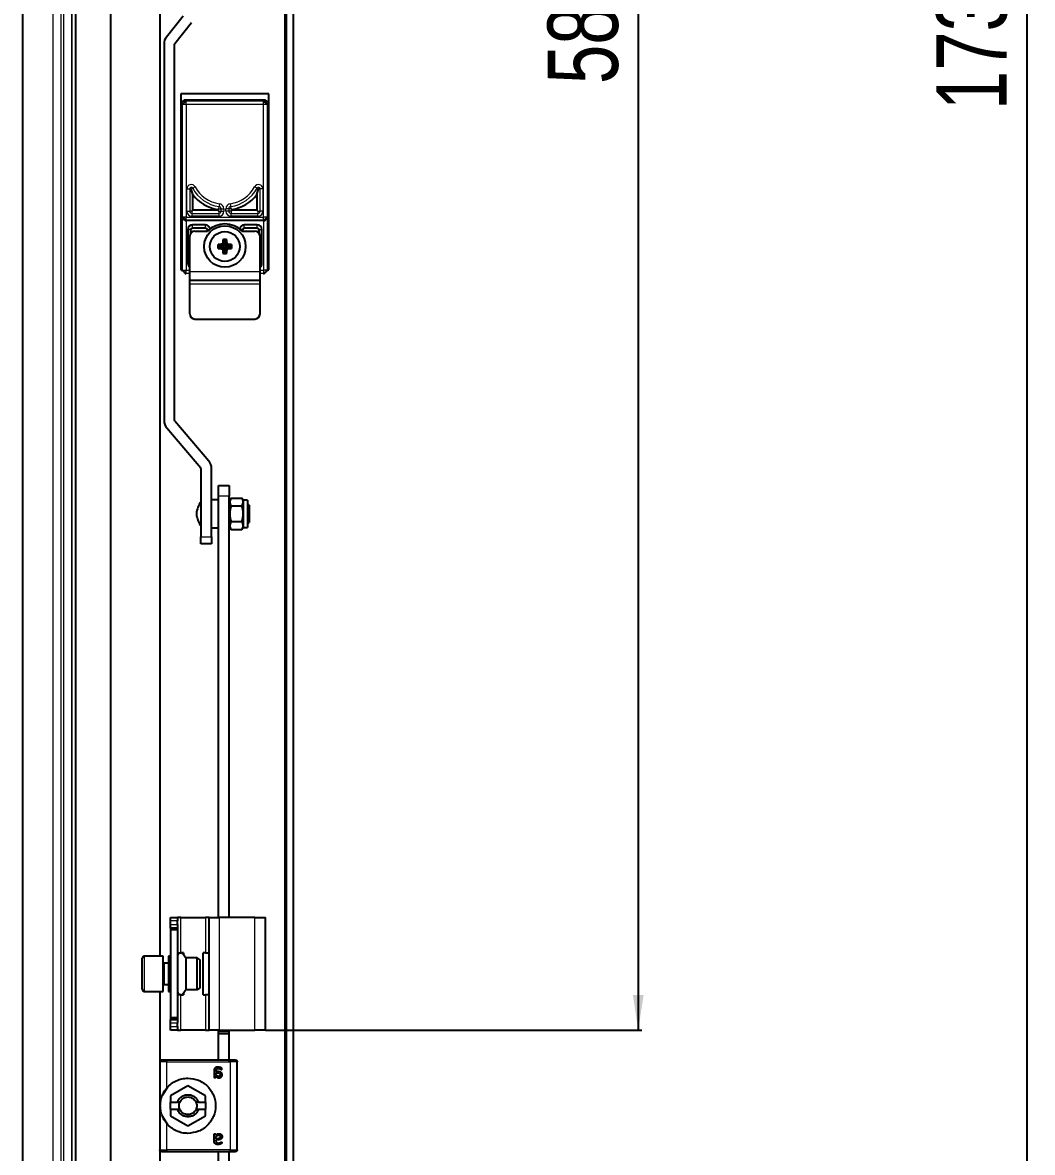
# Model space of a CAD drawing. Header units: millimetres. Extents: x -683 to 1834, y -1447 to 974.
# Drawn here: x 1546.8 to 1833.8, y -528.8 to -207.8 of the extents above; entities that cross this region are included whole.
import ezdxf

# ---------------------------------------------------------------- set-up
doc = ezdxf.new("R2010")
doc.units = ezdxf.units.MM
doc.layers.add('FORMAT', color=7, linetype='Continuous')
doc.styles.add('SLDTEXTSTYLE0', font='TXT', dxfattribs={"width": 0.75})
doc.dimstyles.new('SLDDIMSTYLE0', dxfattribs={"dimtxt": 20, "dimasz": 10, "dimexe": 0, "dimexo": 0.0625, "dimgap": 5, "dimtad": 2, "dimdec": 1, "dimrnd": 1e-09, "dimzin": 12, "dimdsep": 46, "dimtxsty": 'SLDTEXTSTYLE0', "dimsah": 1, "dimcen": 0.09, "dimadec": 0, "dimazin": 3, "dimtfac": 1, "dimtofl": 0, "dimtmove": 0, "dimatfit": 3, "dimfxl": 0, "dimfrac": 2, "dimtolj": 1, "dimtzin": 12, "dimarcsym": 0})

# ---------------------------------------------------------------- blocks, each defined once
blk = doc.blocks.new('_D_8')
at = {"layer": 'FORMAT'}
for p, q in [((1615.77, 662.97), (1833.26, 662.97)), ((1832.26, 662.97), (1832.26, -1069.03)), ((1615.77, -1069.03), (1833.26, -1069.03))]:
    blk.add_line(p, q, dxfattribs=at)
for points in [[(1832.26, 662.97), (1830.72, 652.97), (1833.8, 652.97)], [(1832.26, -1069.03), (1833.8, -1059.03), (1830.72, -1059.03)]]:
    blk.add_solid(points, dxfattribs=at)
at = {"layer": 'FORMAT', "insert": (1806.48, -232.59), "char_height": 20, "attachment_point": 1, "rotation": 90, "style": 'SLDTEXTSTYLE0'}
blk.add_mtext('1732', dxfattribs=at)
blk = doc.blocks.new('_D_11')
at = {"layer": 'FORMAT'}
for p, q in [((1615.77, 87.97), (1722.76, 87.97)), ((1721.76, 87.97), (1721.76, -494.03)), ((1615.77, -494.03), (1722.76, -494.03))]:
    blk.add_line(p, q, dxfattribs=at)
for points in [[(1721.76, 87.97), (1720.22, 77.97), (1723.3, 77.97)], [(1721.76, -494.03), (1723.3, -484.03), (1720.22, -484.03)]]:
    blk.add_solid(points, dxfattribs=at)
at = {"layer": 'FORMAT', "insert": (1695.98, -225.2), "char_height": 20, "attachment_point": 1, "rotation": 90, "style": 'SLDTEXTSTYLE0'}
blk.add_mtext('582', dxfattribs=at)

msp = doc.modelspace()

# ---------------------------------------------------------------- linework, layer by layer
at = {"color": 7, "linetype": 'Continuous', "lineweight": 25}
for p, q in [((1621.76, -1180.53), (1621.76, 774.47)), ((1623.76, -1180.53), (1623.76, 774.47)), ((1571.76, 741.47), (1571.76, -1147.53)), ((1561.76, 711.97), (1561.76, -1118.03)), ((1546.76, 696.97), (1546.76, -1103.03)), ((1585.76, 66.97), (1585.76, -473.03)), ((1592.41, -205.89), (1587.65, -211.86)), ((1590, -213.73), (1594.76, -207.76)), ((1586.96, -213.85), (1586.96, -320.83)), ((1589.96, -320.83), (1589.96, -213.85)), ((1616.76, -228.03), (1591.76, -228.03)), ((1591.76, -228.03), (1591.76, -278.03)), ((1591.94, -278.03), (1591.94, -230.71)), ((1592.94, -229.71), (1615.57, -229.71)), ((1616.57, -230.71), (1616.57, -278.03)), ((1616.76, -278.03), (1616.76, -228.03)), ((1595.16, -256.59), (1594.71, -255.03)), ((1595.16, -261.08), (1595.16, -256.59)), ((1613.35, -256.59), (1613.81, -255.03)), ((1613.35, -256.59), (1613.35, -261.08)), ((1595.16, -261.08), (1594.91, -261.33)), ((1602.25, -261.08), (1595.16, -261.08)), ((1602.25, -260.88), (1602.51, -260.66)), ((1602.25, -260.88), (1602.25, -261.08)), ((1602.25, -261.08), (1602.51, -261.33)), ((1606.26, -260.88), (1606.01, -260.66)), ((1606.26, -261.08), (1606.01, -261.33)), ((1606.26, -261.08), (1606.26, -260.88)), ((1613.35, -261.08), (1606.26, -261.08)), ((1613.35, -261.08), (1613.61, -261.33)), ((1593.23, -264.03), (1593.21, -264.03)), ((1593.24, -264.03), (1593.23, -264.03)), ((1615.27, -264.03), (1593.24, -264.03)), ((1598.76, -265.23), (1595.06, -265.23)), ((1595.06, -266.1), (1598.76, -266.1)), ((1613.46, -265.23), (1609.76, -265.23)), ((1609.76, -266.1), (1613.46, -266.1)), ((1615.29, -264.03), (1615.27, -264.03)), ((1615.3, -264.03), (1615.29, -264.03)), ((1593.76, -266.53), (1593.76, -276.23)), ((1594.26, -278.48), (1594.26, -268.48)), ((1594.62, -267.5), (1594.62, -266.53)), ((1595.76, -266.98), (1599.36, -266.98)), ((1599.19, -266.53), (1599.19, -266.98)), ((1604.14, -269.82), (1603.71, -269.46)), ((1604.37, -269.82), (1604.8, -269.46)), ((1609.16, -266.98), (1612.76, -266.98)), ((1609.32, -266.98), (1609.32, -266.53)), ((1613.89, -266.53), (1613.89, -267.5)), ((1614.26, -278.48), (1614.26, -268.48)), ((1614.76, -276.23), (1614.76, -266.53)), ((1602.7, -271.27), (1602.34, -270.84)), ((1602.7, -271.5), (1602.34, -271.93)), ((1604.14, -271.27), (1602.7, -271.27)), ((1602.7, -271.5), (1604.14, -271.5)), ((1604.14, -271.27), (1603.63, -270.75)), ((1604.14, -271.5), (1603.63, -272.01)), ((1604.14, -269.82), (1604.14, -271.27)), ((1604.14, -271.5), (1604.14, -272.94)), ((1604.37, -271.27), (1604.37, -269.82)), ((1604.37, -271.27), (1604.89, -270.75)), ((1605.82, -271.27), (1604.37, -271.27)), ((1604.37, -272.94), (1604.37, -271.5)), ((1604.37, -271.5), (1604.89, -272.01)), ((1604.37, -271.5), (1605.82, -271.5)), ((1605.82, -271.27), (1606.18, -270.84)), ((1605.82, -271.5), (1606.18, -271.93)), ((1604.14, -272.94), (1603.71, -273.3)), ((1604.37, -272.94), (1604.8, -273.3)), ((1591.76, -278.03), (1591.97, -278.03)), ((1594.26, -280.98), (1594.26, -278.48)), ((1614.26, -280.98), (1614.26, -278.48)), ((1616.54, -278.03), (1616.76, -278.03)), ((1594.26, -280.98), (1614.26, -280.98)), ((1594.26, -281.98), (1594.26, -280.98)), ((1594.26, -290.48), (1594.26, -281.98)), ((1614.26, -281.98), (1614.26, -280.98)), ((1614.26, -290.48), (1614.26, -281.98)), ((1595.76, -291.98), (1612.76, -291.98)), ((1599.69, -332.33), (1590, -320.96)), ((1587.72, -322.91), (1597.41, -334.28)), ((1597.46, -334.41), (1597.46, -353.83)), ((1600.46, -353.83), (1600.46, -334.41)), ((1602.46, -339.33), (1605.46, -339.33)), ((1602.46, -342.33), (1602.46, -339.33)), ((1605.46, -339.33), (1605.46, -342.33)), ((1602.46, -343.33), (1600.46, -343.33)), ((1602.46, -462.03), (1602.46, -342.33)), ((1605.46, -462.03), (1605.46, -342.33)), ((1606, -342.88), (1605.66, -343.48)), ((1605.66, -343.48), (1605.66, -351.18)), ((1606, -342.88), (1609.11, -342.88)), ((1609.46, -343.48), (1609.11, -342.88)), ((1610.66, -343.48), (1609.46, -343.48)), ((1609.46, -343.48), (1609.46, -351.18)), ((1610.66, -343.48), (1610.66, -351.18)), ((1605.66, -344.38), (1605.46, -344.38)), ((1606, -345.11), (1609.11, -345.11)), ((1611.16, -344.88), (1610.66, -344.38)), ((1611.16, -344.88), (1611.16, -349.78)), ((1606, -349.56), (1609.11, -349.56)), ((1610.66, -350.28), (1611.16, -349.78)), ((1600.46, -351.33), (1602.46, -351.33)), ((1605.46, -350.28), (1605.66, -350.28)), ((1605.66, -351.18), (1606, -351.78)), ((1606, -351.78), (1609.11, -351.78)), ((1609.11, -351.78), (1609.46, -351.18)), ((1609.46, -351.18), (1610.66, -351.18)), ((1597.46, -355.83), (1597.46, -353.83)), ((1600.46, -355.83), (1597.46, -355.83)), ((1600.46, -353.83), (1600.46, -355.83)), ((1588.76, -462.03), (1590.76, -462.03)), ((1588.76, -463.03), (1588.76, -462.03)), ((1590.76, -462.03), (1590.76, -463.03)), ((1591.76, -462.03), (1590.76, -462.03)), ((1591.76, -462.03), (1598.76, -462.03)), ((1599.76, -462.03), (1598.76, -462.03)), ((1599.76, -462.03), (1602.76, -462.03)), ((1599.76, -494.03), (1599.76, -462.03)), ((1612.76, -462.03), (1602.76, -462.03)), ((1612.76, -462.03), (1615.76, -462.03)), ((1615.76, -494.03), (1615.76, -462.03)), ((1588.76, -464.03), (1588.76, -463.03)), ((1588.76, -465.03), (1588.76, -464.03)), ((1590.76, -465.03), (1588.76, -465.03)), ((1588.76, -465.03), (1588.76, -465.53)), ((1590.76, -464.03), (1590.76, -463.03)), ((1590.76, -464.03), (1590.76, -465.03)), ((1590.76, -465.03), (1590.76, -465.53)), ((1590.76, -465.53), (1588.76, -465.53)), ((1588.76, -465.53), (1588.76, -490.53)), ((1590.76, -465.53), (1590.76, -490.53)), ((1580.76, -482.43), (1580.76, -473.63)), ((1586.76, -473.03), (1581.36, -473.03)), ((1586.76, -483.03), (1586.76, -473.03)), ((1588.26, -475.03), (1587.01, -475.03)), ((1588.76, -473.03), (1588.26, -473.03)), ((1588.26, -473.03), (1588.26, -474.24)), ((1588.26, -474.24), (1588.26, -483.03)), ((1590.76, -472.03), (1591.76, -472.03)), ((1592.46, -472.03), (1591.76, -472.03)), ((1592.46, -472.03), (1592.46, -472.48)), ((1596.39, -473.53), (1593.26, -473.53)), ((1593.26, -482.53), (1593.26, -473.53)), ((1597.26, -474.03), (1596.39, -473.53)), ((1596.39, -482.53), (1596.39, -473.53)), ((1597.26, -482.03), (1597.26, -474.03)), ((1598.06, -484.03), (1598.06, -472.03)), ((1598.76, -472.03), (1598.06, -472.03)), ((1598.76, -472.03), (1599.76, -472.03)), ((1587.01, -481.03), (1588.26, -481.03)), ((1581.36, -483.03), (1586.76, -483.03)), ((1585.76, -483.03), (1585.76, -502.86)), ((1588.26, -483.03), (1588.76, -483.03)), ((1591.76, -484.03), (1590.76, -484.03)), ((1591.76, -484.03), (1592.46, -484.03)), ((1592.46, -483.58), (1592.46, -484.03)), ((1593.26, -482.53), (1596.39, -482.53)), ((1596.39, -482.53), (1597.26, -482.03)), ((1598.06, -484.03), (1598.76, -484.03)), ((1599.76, -484.03), (1598.76, -484.03)), ((1590.76, -490.53), (1588.76, -490.53)), ((1588.76, -490.53), (1588.76, -491.03)), ((1588.76, -491.03), (1590.76, -491.03)), ((1588.76, -492.03), (1588.76, -491.03)), ((1590.76, -490.53), (1590.76, -491.03)), ((1590.76, -491.03), (1590.76, -492.03)), ((1588.76, -493.03), (1588.76, -492.03)), ((1588.76, -494.03), (1588.76, -493.03)), ((1590.76, -494.03), (1588.76, -494.03)), ((1590.76, -493.03), (1590.76, -492.03)), ((1590.76, -493.03), (1590.76, -494.03)), ((1590.76, -494.03), (1591.76, -494.03)), ((1598.76, -494.03), (1591.76, -494.03)), ((1598.76, -494.03), (1599.76, -494.03)), ((1602.76, -494.03), (1599.76, -494.03)), ((1602.46, -494.49), (1602.46, -494.03)), ((1602.76, -494.03), (1612.76, -494.03)), ((1605.46, -494.49), (1605.46, -494.03)), ((1615.76, -494.03), (1612.76, -494.03)), ((1602.46, -494.99), (1602.46, -494.49)), ((1602.46, -494.99), (1605.46, -494.99)), ((1602.46, -502.53), (1602.46, -494.99)), ((1605.46, -494.99), (1605.46, -494.49)), ((1605.46, -502.83), (1605.46, -494.99)), ((1585.76, -503.03), (1585.76, -528.03)), ((1605.76, -502.53), (1587.76, -502.53)), ((1606.36, -502.53), (1606.11, -502.53)), ((1607.76, -528.03), (1607.76, -503.03)), ((1601.2, -505.57), (1601.2, -507.44)), ((1601.66, -507.44), (1601.66, -507.16)), ((1601.73, -505.83), (1601.73, -505.61)), ((1602.11, -505.83), (1601.73, -505.83)), ((1601.73, -506.18), (1602.16, -506.18)), ((1601.73, -506.77), (1601.73, -506.18)), ((1586.59, -512.41), (1588.09, -510.15)), ((1593.76, -509.82), (1588.81, -512.67)), ((1598.71, -512.67), (1593.76, -509.82)), ((1588.81, -512.67), (1588.81, -514.53)), ((1598.71, -514.53), (1598.71, -512.67)), ((1588.81, -514.53), (1590.77, -514.53)), ((1588.81, -516.53), (1588.81, -514.53)), ((1588.81, -516.53), (1588.81, -518.39)), ((1588.81, -516.53), (1590.77, -516.53)), ((1591.47, -514.53), (1590.77, -514.53)), ((1590.77, -516.53), (1591.47, -516.53)), ((1596.74, -514.53), (1596.05, -514.53)), ((1596.05, -516.53), (1596.74, -516.53)), ((1596.74, -514.53), (1598.71, -514.53)), ((1596.74, -516.53), (1598.71, -516.53)), ((1598.71, -514.53), (1598.71, -516.53)), ((1598.71, -518.39), (1598.71, -516.53)), ((1588.09, -520.92), (1586.59, -518.66)), ((1588.81, -518.39), (1593.76, -521.25)), ((1593.76, -521.25), (1598.71, -518.39)), ((1601.2, -525.49), (1601.2, -523.62)), ((1601.66, -523.62), (1601.66, -523.9)), ((1601.73, -524.89), (1601.73, -524.3)), ((1602.16, -524.89), (1601.73, -524.89)), ((1602.11, -525.24), (1601.73, -525.24)), ((1601.73, -525.24), (1601.73, -525.46)), ((1585.76, -528.21), (1585.76, -1048.03)), ((1587.76, -528.53), (1605.76, -528.53)), ((1602.46, -1037.03), (1602.46, -528.53)), ((1605.46, -1037.03), (1605.46, -528.53)), ((1606.11, -528.53), (1606.36, -528.53))]:
    msp.add_line(p, q, dxfattribs=at)
at = {"color": 8, "linetype": 'Continuous', "lineweight": 18}
for p, q in [((1621.16, 771.87), (1621.16, -1177.93)), ((1560.66, 710.87), (1560.66, -1116.93)), ((1560.76, 710.97), (1560.76, -1117.03)), ((1557.66, 707.87), (1557.66, -1113.93)), ((1558.35, 708.56), (1558.35, -1114.62)), ((1555.35, 705.56), (1555.35, -1111.62)), ((1592.24, -231.01), (1591.94, -230.71)), ((1592.24, -263.03), (1592.24, -231.01)), ((1592.94, -229.71), (1593.24, -230.01)), ((1593.24, -230.01), (1615.27, -230.01)), ((1593.24, -231.01), (1593.24, -263.03)), ((1615.27, -231.01), (1593.24, -231.01)), ((1615.27, -230.01), (1615.57, -229.71)), ((1615.27, -263.03), (1615.27, -231.01)), ((1616.57, -230.71), (1616.27, -231.01)), ((1616.27, -231.01), (1616.27, -263.03)), ((1593.45, -261.33), (1593.45, -255.03)), ((1593.45, -255.03), (1594.25, -255.03)), ((1594.25, -255.03), (1594.25, -261.33)), ((1594.71, -255.03), (1594.25, -255.03)), ((1594.71, -255.03), (1595.11, -254.81)), ((1595.82, -254.44), (1595.11, -254.81)), ((1613.4, -254.81), (1612.7, -254.44)), ((1613.81, -255.03), (1613.4, -254.81)), ((1613.81, -255.03), (1614.27, -255.03)), ((1615.07, -255.03), (1614.27, -255.03)), ((1614.27, -261.33), (1614.27, -255.03)), ((1615.07, -255.03), (1615.07, -261.33)), ((1602.51, -260.66), (1602.6, -260.01)), ((1602.7, -259.22), (1602.6, -260.01)), ((1605.92, -260.01), (1605.81, -259.22)), ((1606.01, -260.66), (1605.92, -260.01)), ((1592.21, -263.03), (1592.24, -263.03)), ((1592.21, -278.08), (1592.21, -263.03)), ((1593.24, -263.03), (1615.27, -263.03)), ((1593.45, -261.33), (1594.25, -261.33)), ((1594.91, -261.33), (1594.25, -261.33)), ((1594.91, -261.33), (1594.91, -261.99)), ((1594.91, -261.99), (1594.91, -262.79)), ((1594.91, -261.99), (1602.51, -261.99)), ((1602.51, -262.79), (1594.91, -262.79)), ((1602.51, -260.66), (1603.17, -260.66)), ((1602.51, -261.33), (1602.51, -261.99)), ((1602.51, -261.33), (1603.17, -261.33)), ((1602.51, -261.99), (1602.51, -262.79)), ((1603.17, -260.66), (1603.97, -260.66)), ((1603.17, -261.33), (1603.17, -260.66)), ((1603.17, -261.33), (1603.97, -261.33)), ((1603.97, -260.66), (1603.97, -261.33)), ((1604.55, -261.33), (1604.55, -260.66)), ((1605.35, -260.66), (1604.55, -260.66)), ((1605.35, -261.33), (1604.55, -261.33)), ((1605.35, -260.66), (1605.35, -261.33)), ((1606.01, -260.66), (1605.35, -260.66)), ((1606.01, -261.33), (1605.35, -261.33)), ((1606.01, -261.33), (1606.01, -261.99)), ((1606.01, -262.79), (1606.01, -261.99)), ((1606.01, -261.99), (1613.61, -261.99)), ((1613.61, -262.79), (1606.01, -262.79)), ((1613.61, -261.33), (1613.61, -261.99)), ((1613.61, -261.33), (1614.27, -261.33)), ((1613.61, -262.79), (1613.61, -261.99)), ((1615.07, -261.33), (1614.27, -261.33)), ((1616.27, -263.03), (1616.3, -263.03)), ((1616.3, -263.03), (1616.3, -278.08)), ((1593.21, -264.03), (1593.21, -278.08)), ((1595.06, -266.1), (1595.06, -265.23)), ((1598.76, -266.1), (1598.76, -265.23)), ((1609.76, -266.1), (1609.76, -265.23)), ((1613.46, -266.1), (1613.46, -265.23)), ((1615.3, -278.08), (1615.3, -264.03)), ((1594.62, -266.53), (1593.76, -266.53)), ((1599.19, -266.53), (1599.86, -266.53)), ((1609.32, -266.53), (1608.65, -266.53)), ((1613.89, -266.53), (1614.76, -266.53)), ((1591.97, -278.32), (1592.21, -278.08)), ((1593.21, -279.08), (1592.97, -279.31)), ((1593.21, -278.08), (1594.26, -278.08)), ((1594.26, -279.08), (1593.21, -279.08)), ((1594.26, -276.23), (1593.76, -276.23)), ((1594.26, -278.48), (1614.26, -278.48)), ((1614.26, -276.23), (1614.76, -276.23)), ((1614.26, -278.08), (1615.3, -278.08)), ((1615.3, -279.08), (1614.26, -279.08)), ((1615.54, -279.31), (1615.3, -279.08)), ((1616.3, -278.08), (1616.54, -278.32)), ((1594.26, -281.98), (1614.26, -281.98)), ((1605.46, -342.33), (1602.46, -342.33)), ((1597.46, -353.83), (1600.46, -353.83)), ((1591.76, -472.03), (1591.76, -462.03)), ((1598.76, -462.03), (1598.76, -472.03)), ((1602.76, -494.03), (1602.76, -462.03)), ((1612.76, -494.03), (1612.76, -462.03)), ((1590.76, -463.03), (1588.76, -463.03)), ((1588.76, -464.03), (1590.76, -464.03)), ((1581.36, -473.03), (1581.36, -483.03)), ((1587.01, -475.03), (1587.01, -476.5)), ((1587.01, -476.5), (1587.01, -481.03)), ((1591.76, -494.03), (1591.76, -484.03)), ((1598.76, -484.03), (1598.76, -494.03)), ((1590.76, -492.03), (1588.76, -492.03)), ((1588.76, -493.03), (1590.76, -493.03)), ((1605.46, -494.49), (1602.46, -494.49)), ((1587.76, -510.47), (1587.76, -503.03)), ((1587.76, -503.03), (1605.76, -503.03)), ((1605.76, -503.03), (1605.76, -528.03)), ((1593.76, -518.03), (1593.76, -518.68)), ((1587.76, -528.03), (1587.76, -520.59)), ((1605.76, -528.03), (1587.76, -528.03))]:
    msp.add_line(p, q, dxfattribs=at)
at = {"color": 7, "linetype": 'Continuous', "lineweight": 25}
for radius in [5.9, 4.25]:
    msp.add_circle((1604.26, -271.38), radius, dxfattribs=at)
for centre, radius, start, end in [((1590.16, -213.85), 3.2, 141.4416, 180), ((1590.16, -213.85), 0.2, 141.4416, 180), ((1603.95, -250.06), 10.95, 216.5958, 261.061), ((1604.56, -250.06), 10.95, 278.939, 323.4042), ((1595.06, -266.53), 1.3, 90, 180), ((1595.06, -266.53), 0.435, 90, 180), ((1598.76, -266.53), 1.3, 6.3593, 90), ((1598.76, -266.53), 0.435, 0, 90), ((1604.26, -271.98), 7, 45.5847, 134.4153), ((1609.76, -266.53), 1.3, 90, 173.6407), ((1609.76, -266.53), 0.435, 90, 180), ((1613.46, -266.53), 1.3, 0, 90), ((1613.46, -266.53), 0.435, 0, 90), ((1595.76, -268.48), 1.5, 90, 180), ((1622.34, -271.32), 18.72, 174.3168, 178.2751), ((1604.26, -271.38), 2, 74.1146, 105.8854), ((1586.18, -271.32), 18.72, 1.7249, 5.6832), ((1612.76, -268.48), 1.5, 0, 90), ((1604.26, -271.38), 2, 164.1146, 195.8854), ((1604.19, -289.46), 18.72, 91.7249, 95.6832), ((1604.19, -253.3), 18.72, 264.3168, 268.2751), ((1604.26, -271.38), 1.56, 175.8165, 184.1835), ((1622.34, -271.45), 18.72, 181.7249, 185.6832), ((1604.26, -271.38), 1.56, 85.8165, 94.1835), ((1586.18, -271.45), 18.72, 354.3168, 358.2751), ((1604.32, -289.46), 18.72, 84.3168, 88.2751), ((1604.32, -253.3), 18.72, 271.7249, 275.6832), ((1604.26, -271.38), 1.56, 355.8165, 4.1835), ((1604.26, -271.38), 2, 344.1146, 15.8854), ((1604.26, -271.38), 2, 254.1146, 285.8854), ((1604.26, -271.38), 1.56, 265.8165, 274.1835), ((1595.06, -276.23), 1.3, 180, 232.0201), ((1613.46, -276.23), 1.3, 307.9799, 0), ((1595.76, -290.48), 1.5, 180, 270), ((1612.76, -290.48), 1.5, 270, 0), ((1590.16, -320.83), 3.2, 180, 220.4367), ((1590.16, -320.83), 0.2, 180, 220.4367), ((1597.26, -334.41), 3.2, 0, 40.4367), ((1597.26, -334.41), 0.2, 0, 40.4367), ((1604.1, -348.29), 8, 146.1291, 173.1181), ((1604.1, -346.37), 8, 186.8819, 213.8709), ((1581.36, -473.63), 0.6, 90, 180), ((1587.01, -474.78), 0.25, 180, 270), ((1587.01, -481.28), 0.25, 90, 180), ((1581.36, -482.43), 0.6, 180, 270)]:
    msp.add_arc(centre, radius, start, end, dxfattribs=at)
at = {"color": 8, "linetype": 'Continuous', "lineweight": 18}
for centre, radius, start, end in [((1594.71, -255.03), 1.26, 28.2631, 180), ((1594.71, -255.03), 0.46, 28.2631, 180), ((1603.95, -250.06), 10.04, 208.2631, 262.2213), ((1603.95, -250.06), 9.24, 208.2631, 262.2213), ((1604.56, -250.06), 9.24, 277.7787, 331.7369), ((1604.56, -250.06), 10.04, 277.7787, 331.7369), ((1613.81, -255.03), 1.26, 0, 151.7369), ((1613.81, -255.03), 0.46, 0, 151.7369), ((1602.51, -260.66), 0.66, 0, 82.2213), ((1602.51, -260.66), 1.46, 0, 82.2213), ((1606.01, -260.66), 1.46, 97.7787, 180), ((1606.01, -260.66), 0.66, 97.7787, 180), ((1594.91, -261.33), 1.46, 180, 270), ((1594.91, -261.33), 0.66, 180, 270), ((1602.51, -261.33), 1.46, 270, 0), ((1602.51, -261.33), 0.66, 270, 0), ((1606.01, -261.33), 1.46, 180, 270), ((1606.01, -261.33), 0.66, 180, 270), ((1613.61, -261.33), 1.46, 270, 0), ((1613.61, -261.33), 0.66, 270, 0)]:
    msp.add_arc(centre, radius, start, end, dxfattribs=at)
at = {"color": 7, "linetype": 'Continuous', "lineweight": 25}
for points, knots in [([(1591.94, -230.71), (1591.94, -230.69), (1591.95, -230.56), (1592.08, -230.34), (1592.3, -230.08), (1592.54, -229.88), (1592.73, -229.77), (1592.85, -229.72), (1592.91, -229.72), (1592.94, -229.71)], [0, 0, 0, 0, 0.0566974, 0.2503517, 0.4998638, 0.7488693, 0.8744535, 0.9435148, 1, 1, 1, 1]), ([(1615.57, -229.71), (1615.6, -229.72), (1615.73, -229.73), (1615.95, -229.86), (1616.21, -230.07), (1616.41, -230.31), (1616.52, -230.51), (1616.57, -230.62), (1616.57, -230.69), (1616.57, -230.71)], [0, 0, 0, 0, 0.056697, 0.250352, 0.499864, 0.748869, 0.874453, 0.943515, 1, 1, 1, 1]), ([(1592.21, -263.03), (1592.22, -263.08), (1592.26, -263.3), (1592.49, -263.58), (1592.77, -263.83), (1592.97, -263.96), (1593.1, -264.01), (1593.18, -264.03), (1593.21, -264.03)], [0, 0, 0, 0, 0.125207, 0.499639, 0.74848, 0.874099, 0.946251, 1, 1, 1, 1]), ([(1615.3, -264.03), (1615.34, -264.03), (1615.48, -264), (1615.72, -263.85), (1615.98, -263.62), (1616.16, -263.39), (1616.27, -263.19), (1616.29, -263.09), (1616.3, -263.03)], [0, 0, 0, 0, 0.053741, 0.2506254, 0.4994286, 0.749504, 0.8748127, 1, 1, 1, 1]), ([(1615.27, -264.03), (1615.3, -264.03), (1615.37, -264.02), (1615.48, -263.98), (1615.67, -263.87), (1615.81, -263.75), (1615.9, -263.66)], [0, 0, 0, 0, 0.124863, 0.249962, 0.500073, 1, 1, 1, 1]), ([(1606, -342.88), (1605.82, -343.28), (1605.49, -344.02), (1605.84, -344.76), (1606, -345.11)], [0, 0, 0, 0, 0.534707, 1, 1, 1, 1]), ([(1609.11, -345.11), (1609.29, -344.71), (1609.63, -343.97), (1609.27, -343.23), (1609.11, -342.88)], [0, 0, 0, 0, 0.534707, 1, 1, 1, 1]), ([(1606, -345.11), (1605.83, -345.86), (1605.49, -347.35), (1605.83, -348.83), (1606, -349.56)], [0, 0, 0, 0, 0.508481, 1, 1, 1, 1]), ([(1609.11, -349.56), (1609.28, -348.8), (1609.63, -347.32), (1609.28, -345.84), (1609.11, -345.11)], [0, 0, 0, 0, 0.508481, 1, 1, 1, 1]), ([(1606, -349.56), (1605.82, -349.95), (1605.49, -350.7), (1605.84, -351.44), (1606, -351.78)], [0, 0, 0, 0, 0.534707, 1, 1, 1, 1]), ([(1609.11, -351.78), (1609.29, -351.38), (1609.63, -350.64), (1609.27, -349.9), (1609.11, -349.56)], [0, 0, 0, 0, 0.534707, 1, 1, 1, 1]), ([(1593.26, -473.53), (1593.08, -473.38), (1592.73, -473.07), (1592.54, -472.5), (1592.18, -472.2), (1591.84, -472.07), (1591.48, -472.1), (1591.13, -472.29), (1590.88, -472.65), (1590.8, -472.95), (1590.76, -473.1)], [0, 0, 0, 0, 0.185676, 0.371025, 0.466937, 0.562172, 0.656347, 0.751553, 0.873842, 1, 1, 1, 1]), ([(1590.76, -482.96), (1590.8, -483.11), (1590.88, -483.41), (1591.13, -483.77), (1591.48, -483.96), (1591.84, -484), (1592.18, -483.87), (1592.54, -483.56), (1592.73, -482.99), (1593.08, -482.69), (1593.26, -482.53)], [0, 0, 0, 0, 0.1261582, 0.2484472, 0.3436534, 0.4378284, 0.5330628, 0.6289748, 0.8143244, 1, 1, 1, 1]), ([(1602.31, -504.53), (1602.16, -504.54), (1601.94, -504.55), (1601.66, -504.64), (1601.47, -504.76), (1601.33, -504.93), (1601.22, -505.2), (1601.2, -505.43), (1601.2, -505.57)], [0, 0, 0, 0, 0.250089, 0.382495, 0.500259, 0.622163, 0.750133, 1, 1, 1, 1]), ([(1601.66, -507.16), (1601.78, -507.27), (1601.97, -507.45), (1602.24, -507.55), (1602.41, -507.59), (1602.49, -507.59), (1602.53, -507.59)], [0, 0, 0, 0, 0.499113, 0.749325, 0.874665, 1, 1, 1, 1]), ([(1601.73, -505.61), (1601.73, -505.52), (1601.74, -505.38), (1601.79, -505.21), (1601.87, -505.1), (1601.98, -505.02), (1602.1, -504.97), (1602.23, -504.95), (1602.32, -504.94), (1602.37, -504.94)], [0, 0, 0, 0, 0.250023, 0.382539, 0.499802, 0.620838, 0.749652, 0.874777, 1, 1, 1, 1]), ([(1602.45, -507.18), (1602.38, -507.17), (1602.23, -507.16), (1601.97, -507.03), (1601.83, -506.87), (1601.73, -506.77)], [0, 0, 0, 0, 0.249939, 0.499864, 1, 1, 1, 1]), ([(1603.49, -506.75), (1603.49, -506.67), (1603.48, -506.51), (1603.38, -506.3), (1603.23, -506.12), (1602.96, -505.95), (1602.58, -505.84), (1602.26, -505.83), (1602.11, -505.83)], [0, 0, 0, 0, 0.125049, 0.249886, 0.370856, 0.49982, 0.749609, 1, 1, 1, 1]), ([(1602.16, -506.18), (1602.26, -506.18), (1602.44, -506.19), (1602.66, -506.25), (1602.81, -506.34), (1602.9, -506.45), (1602.95, -506.57), (1602.96, -506.66), (1602.96, -506.71)], [0, 0, 0, 0, 0.279652, 0.500248, 0.629485, 0.750186, 0.875763, 1, 1, 1, 1]), ([(1603.37, -505.03), (1603.37, -504.97), (1603.37, -504.89), (1603.31, -504.8), (1603.17, -504.71), (1602.85, -504.58), (1602.52, -504.55), (1602.31, -504.53)], [0, 0, 0, 0, 0.1246927, 0.1871822, 0.2497734, 0.5000394, 1, 1, 1, 1]), ([(1602.37, -504.94), (1602.53, -504.96), (1602.77, -504.99), (1603.02, -505.11), (1603.15, -505.18), (1603.22, -505.23), (1603.26, -505.23), (1603.27, -505.24)], [0, 0, 0, 0, 0.4987, 0.749508, 0.874949, 0.946783, 1, 1, 1, 1]), ([(1602.96, -506.71), (1602.96, -506.77), (1602.95, -506.87), (1602.88, -506.99), (1602.82, -507.06), (1602.74, -507.12), (1602.65, -507.16), (1602.55, -507.18), (1602.48, -507.18), (1602.45, -507.18)], [0, 0, 0, 0, 0.2491681, 0.3736348, 0.4993903, 0.6193944, 0.7496557, 0.8747703, 1, 1, 1, 1]), ([(1602.53, -507.59), (1602.65, -507.58), (1602.84, -507.57), (1603.06, -507.49), (1603.22, -507.39), (1603.34, -507.26), (1603.46, -507.05), (1603.48, -506.87), (1603.49, -506.75)], [0, 0, 0, 0, 0.25007, 0.379181, 0.500499, 0.62417, 0.750842, 1, 1, 1, 1]), ([(1603.27, -505.24), (1603.28, -505.24), (1603.3, -505.23), (1603.32, -505.22), (1603.33, -505.21), (1603.35, -505.19), (1603.36, -505.15), (1603.37, -505.11), (1603.37, -505.06), (1603.37, -505.04), (1603.37, -505.03)], [0, 0, 0, 0, 0.128825, 0.180169, 0.243397, 0.36986, 0.499864, 0.749649, 0.843476, 1, 1, 1, 1]), ([(1601.2, -507.44), (1601.2, -507.45), (1601.2, -507.47), (1601.21, -507.49), (1601.24, -507.51), (1601.31, -507.53), (1601.38, -507.53), (1601.43, -507.53)], [0, 0, 0, 0, 0.124881, 0.183376, 0.250934, 0.500336, 1, 1, 1, 1]), ([(1601.43, -507.53), (1601.47, -507.53), (1601.54, -507.53), (1601.62, -507.51), (1601.64, -507.49), (1601.65, -507.47), (1601.66, -507.45), (1601.66, -507.44)], [0, 0, 0, 0, 0.499718, 0.749437, 0.810587, 0.875078, 1, 1, 1, 1]), ([(1587.76, -520.59), (1587.47, -520.22), (1586.9, -519.46), (1586.34, -518.21), (1585.99, -516.93), (1585.86, -515.53), (1585.99, -514.13), (1586.34, -512.85), (1586.9, -511.6), (1587.47, -510.85), (1587.76, -510.47)], [0, 0, 0, 0, 0.125762, 0.25037, 0.375307, 0.500139, 0.62481, 0.749763, 0.874888, 1, 1, 1, 1]), ([(1601.2, -523.62), (1601.2, -523.61), (1601.2, -523.6), (1601.21, -523.58), (1601.24, -523.56), (1601.31, -523.53), (1601.38, -523.53), (1601.43, -523.53)], [0, 0, 0, 0, 0.124884, 0.186377, 0.250914, 0.500322, 1, 1, 1, 1]), ([(1602.31, -526.53), (1602.24, -526.53), (1602.09, -526.53), (1601.87, -526.49), (1601.66, -526.42), (1601.47, -526.3), (1601.33, -526.13), (1601.22, -525.86), (1601.2, -525.64), (1601.2, -525.49)], [0, 0, 0, 0, 0.125255, 0.250437, 0.383066, 0.500493, 0.622629, 0.75025, 1, 1, 1, 1]), ([(1601.43, -523.53), (1601.47, -523.53), (1601.53, -523.53), (1601.6, -523.55), (1601.63, -523.56), (1601.64, -523.58), (1601.65, -523.6), (1601.66, -523.61), (1601.66, -523.62)], [0, 0, 0, 0, 0.4991618, 0.6442419, 0.7496985, 0.8136051, 0.8752168, 1, 1, 1, 1]), ([(1601.66, -523.9), (1601.78, -523.79), (1601.97, -523.62), (1602.28, -523.49), (1602.45, -523.48), (1602.53, -523.47)], [0, 0, 0, 0, 0.499364, 0.749701, 1, 1, 1, 1]), ([(1601.73, -524.3), (1601.83, -524.19), (1601.97, -524.04), (1602.2, -523.92), (1602.34, -523.89), (1602.41, -523.89), (1602.45, -523.89)], [0, 0, 0, 0, 0.499765, 0.749504, 0.874771, 1, 1, 1, 1]), ([(1601.73, -525.46), (1601.73, -525.5), (1601.73, -525.59), (1601.75, -525.72), (1601.79, -525.85), (1601.87, -525.96), (1601.98, -526.04), (1602.14, -526.11), (1602.28, -526.12), (1602.37, -526.12)], [0, 0, 0, 0, 0.125295, 0.250514, 0.383518, 0.50035, 0.621938, 0.750243, 1, 1, 1, 1]), ([(1603.49, -524.32), (1603.49, -524.36), (1603.49, -524.43), (1603.46, -524.59), (1603.38, -524.77), (1603.23, -524.95), (1602.96, -525.12), (1602.58, -525.22), (1602.26, -525.23), (1602.11, -525.24)], [0, 0, 0, 0, 0.062637, 0.125278, 0.250072, 0.374841, 0.499994, 0.749696, 1, 1, 1, 1]), ([(1602.96, -524.36), (1602.96, -524.4), (1602.95, -524.49), (1602.9, -524.62), (1602.81, -524.72), (1602.66, -524.81), (1602.44, -524.88), (1602.26, -524.88), (1602.16, -524.89)], [0, 0, 0, 0, 0.124446, 0.249795, 0.37, 0.499734, 0.719932, 1, 1, 1, 1]), ([(1603.37, -526.04), (1603.37, -526.06), (1603.37, -526.12), (1603.36, -526.2), (1603.31, -526.26), (1603.17, -526.35), (1602.85, -526.48), (1602.52, -526.51), (1602.31, -526.53)], [0, 0, 0, 0, 0.062686, 0.125173, 0.187628, 0.250185, 0.500314, 1, 1, 1, 1]), ([(1602.37, -526.12), (1602.53, -526.11), (1602.84, -526.08), (1603.1, -525.87), (1603.26, -525.83), (1603.27, -525.83)], [0, 0, 0, 0, 0.498852, 0.946609, 1, 1, 1, 1]), ([(1602.45, -523.89), (1602.51, -523.89), (1602.61, -523.89), (1602.74, -523.94), (1602.82, -524), (1602.88, -524.07), (1602.93, -524.16), (1602.96, -524.26), (1602.96, -524.32), (1602.96, -524.36)], [0, 0, 0, 0, 0.249623, 0.37714, 0.499734, 0.62273, 0.749812, 0.874876, 1, 1, 1, 1]), ([(1602.53, -523.47), (1602.65, -523.48), (1602.84, -523.49), (1603.06, -523.58), (1603.22, -523.67), (1603.34, -523.8), (1603.46, -524.01), (1603.48, -524.2), (1603.49, -524.32)], [0, 0, 0, 0, 0.25007, 0.379559, 0.500499, 0.624556, 0.750843, 1, 1, 1, 1]), ([(1603.27, -525.83), (1603.28, -525.83), (1603.3, -525.83), (1603.32, -525.84), (1603.33, -525.85), (1603.35, -525.88), (1603.37, -525.94), (1603.37, -525.99), (1603.37, -526.04)], [0, 0, 0, 0, 0.13107, 0.182437, 0.243796, 0.371388, 0.500442, 1, 1, 1, 1])]:
    msp.add_open_spline(points, degree=3, knots=knots, dxfattribs=at)
at = {"color": 8, "linetype": 'Continuous', "lineweight": 18}
for points, knots in [([(1592.61, -230.38), (1592.52, -230.48), (1592.4, -230.61), (1592.29, -230.81), (1592.25, -230.92), (1592.24, -230.98), (1592.24, -231.01)], [0, 0, 0, 0, 0.499932, 0.750046, 0.875143, 1, 1, 1, 1]), ([(1592.61, -231.01), (1592.51, -231.01), (1592.37, -231.01), (1592.26, -231.01), (1592.24, -231.01), (1592.24, -231.01)], [0, 0, 0, 0, 0.633094, 0.851999, 1, 1, 1, 1]), ([(1593.24, -230.01), (1593.21, -230.02), (1593.15, -230.02), (1593.03, -230.07), (1592.84, -230.17), (1592.7, -230.3), (1592.61, -230.38)], [0, 0, 0, 0, 0.124863, 0.249962, 0.500073, 1, 1, 1, 1]), ([(1592.61, -230.38), (1592.61, -230.39), (1592.63, -230.4), (1592.69, -230.47), (1592.72, -230.49)], [0, 0, 0, 0, 0.584601, 1, 1, 1, 1]), ([(1592.61, -231.01), (1592.62, -230.91), (1592.63, -230.72), (1592.69, -230.56), (1592.72, -230.49)], [0, 0, 0, 0, 0.584782, 1, 1, 1, 1]), ([(1593.24, -231.01), (1593.2, -231.01), (1593.11, -231.01), (1592.89, -231.01), (1592.73, -231.01), (1592.61, -231.01)], [0, 0, 0, 0, 0.148001, 0.366906, 1, 1, 1, 1]), ([(1593.24, -230.39), (1593.13, -230.39), (1592.95, -230.4), (1592.79, -230.47), (1592.72, -230.49)], [0, 0, 0, 0, 0.584782, 1, 1, 1, 1]), ([(1593.24, -230.39), (1593.24, -230.3), (1593.24, -230.18), (1593.24, -230.07), (1593.24, -230.03), (1593.24, -230.02), (1593.24, -230.01)], [0, 0, 0, 0, 0.499933, 0.750044, 0.87514, 1, 1, 1, 1]), ([(1593.24, -231.01), (1593.24, -230.98), (1593.24, -230.92), (1593.24, -230.81), (1593.24, -230.62), (1593.24, -230.48), (1593.24, -230.39)], [0, 0, 0, 0, 0.124527, 0.250035, 0.500121, 1, 1, 1, 1]), ([(1615.27, -230.39), (1615.27, -230.28), (1615.27, -230.14), (1615.27, -230.03), (1615.27, -230.02), (1615.27, -230.01)], [0, 0, 0, 0, 0.633094, 0.851999, 1, 1, 1, 1]), ([(1615.9, -230.38), (1615.81, -230.3), (1615.67, -230.17), (1615.48, -230.07), (1615.37, -230.02), (1615.3, -230.02), (1615.27, -230.01)], [0, 0, 0, 0, 0.4999316, 0.750046, 0.8751428, 1, 1, 1, 1]), ([(1615.27, -231.01), (1615.27, -230.98), (1615.27, -230.89), (1615.27, -230.66), (1615.27, -230.51), (1615.27, -230.39)], [0, 0, 0, 0, 0.148001, 0.3669064, 1, 1, 1, 1]), ([(1615.27, -230.39), (1615.38, -230.39), (1615.57, -230.4), (1615.73, -230.47), (1615.79, -230.49)], [0, 0, 0, 0, 0.584782, 1, 1, 1, 1]), ([(1615.9, -231.01), (1615.78, -231.01), (1615.62, -231.01), (1615.4, -231.01), (1615.31, -231.01), (1615.27, -231.01)], [0, 0, 0, 0, 0.633094, 0.851999, 1, 1, 1, 1]), ([(1615.9, -230.38), (1615.9, -230.39), (1615.89, -230.4), (1615.82, -230.47), (1615.79, -230.49)], [0, 0, 0, 0, 0.584601, 1, 1, 1, 1]), ([(1615.9, -231.01), (1615.9, -230.91), (1615.89, -230.72), (1615.82, -230.56), (1615.79, -230.49)], [0, 0, 0, 0, 0.584782, 1, 1, 1, 1]), ([(1616.27, -231.01), (1616.27, -230.98), (1616.26, -230.92), (1616.22, -230.81), (1616.11, -230.61), (1615.99, -230.48), (1615.9, -230.38)], [0, 0, 0, 0, 0.124863, 0.249962, 0.500073, 1, 1, 1, 1]), ([(1616.27, -231.01), (1616.27, -231.01), (1616.26, -231.01), (1616.15, -231.01), (1616.01, -231.01), (1615.9, -231.01)], [0, 0, 0, 0, 0.148001, 0.366906, 1, 1, 1, 1]), ([(1592.61, -263.03), (1592.53, -263.03), (1592.4, -263.03), (1592.3, -263.03), (1592.25, -263.03), (1592.24, -263.03), (1592.24, -263.03)], [0, 0, 0, 0, 0.49988, 0.749964, 0.875473, 1, 1, 1, 1]), ([(1592.61, -263.66), (1592.5, -263.54), (1592.36, -263.39), (1592.26, -263.16), (1592.24, -263.07), (1592.24, -263.03)], [0, 0, 0, 0, 0.633497, 0.852215, 1, 1, 1, 1]), ([(1593.24, -263.03), (1593.21, -263.03), (1593.15, -263.03), (1593.03, -263.03), (1592.84, -263.03), (1592.7, -263.03), (1592.61, -263.03)], [0, 0, 0, 0, 0.124527, 0.250035, 0.500121, 1, 1, 1, 1]), ([(1592.61, -263.03), (1592.62, -263.14), (1592.62, -263.33), (1592.69, -263.49), (1592.72, -263.56)], [0, 0, 0, 0, 0.585225, 1, 1, 1, 1]), ([(1593.24, -263.66), (1593.24, -263.57), (1593.24, -263.43), (1593.24, -263.24), (1593.24, -263.13), (1593.24, -263.06), (1593.24, -263.03)], [0, 0, 0, 0, 0.4998775, 0.7499648, 0.8754836, 1, 1, 1, 1]), ([(1615.27, -263.66), (1615.27, -263.54), (1615.27, -263.39), (1615.27, -263.16), (1615.27, -263.07), (1615.27, -263.03)], [0, 0, 0, 0, 0.633497, 0.852215, 1, 1, 1, 1]), ([(1615.9, -263.03), (1615.81, -263.03), (1615.67, -263.03), (1615.48, -263.03), (1615.37, -263.03), (1615.3, -263.03), (1615.27, -263.03)], [0, 0, 0, 0, 0.49988, 0.749964, 0.875473, 1, 1, 1, 1]), ([(1615.9, -263.03), (1615.9, -263.14), (1615.89, -263.33), (1615.82, -263.49), (1615.8, -263.56)], [0, 0, 0, 0, 0.585225, 1, 1, 1, 1]), ([(1616.27, -263.03), (1616.27, -263.03), (1616.26, -263.03), (1616.22, -263.03), (1616.11, -263.03), (1615.98, -263.03), (1615.9, -263.03)], [0, 0, 0, 0, 0.124527, 0.250035, 0.500121, 1, 1, 1, 1]), ([(1615.9, -263.66), (1615.99, -263.57), (1616.11, -263.43), (1616.22, -263.24), (1616.26, -263.13), (1616.27, -263.06), (1616.27, -263.03)], [0, 0, 0, 0, 0.4998775, 0.7499648, 0.8754836, 1, 1, 1, 1]), ([(1592.61, -263.66), (1592.61, -263.66), (1592.62, -263.65), (1592.69, -263.58), (1592.72, -263.56)], [0, 0, 0, 0, 0.5850478, 1, 1, 1, 1]), ([(1593.24, -264.03), (1593.2, -264.03), (1593.11, -264.02), (1592.89, -263.91), (1592.73, -263.77), (1592.61, -263.66)], [0, 0, 0, 0, 0.147785, 0.366503, 1, 1, 1, 1]), ([(1593.24, -263.66), (1593.13, -263.66), (1592.94, -263.65), (1592.78, -263.58), (1592.72, -263.56)], [0, 0, 0, 0, 0.585048, 1, 1, 1, 1]), ([(1593.24, -264.03), (1593.24, -264.03), (1593.24, -264.02), (1593.24, -263.98), (1593.24, -263.87), (1593.24, -263.75), (1593.24, -263.66)], [0, 0, 0, 0, 0.124863, 0.249962, 0.500073, 1, 1, 1, 1]), ([(1615.27, -263.66), (1615.38, -263.66), (1615.57, -263.65), (1615.73, -263.58), (1615.8, -263.56)], [0, 0, 0, 0, 0.585048, 1, 1, 1, 1]), ([(1615.27, -264.03), (1615.27, -264.03), (1615.27, -264.02), (1615.27, -263.91), (1615.27, -263.77), (1615.27, -263.66)], [0, 0, 0, 0, 0.147785, 0.366503, 1, 1, 1, 1]), ([(1615.9, -263.66), (1615.9, -263.66), (1615.89, -263.65), (1615.82, -263.58), (1615.8, -263.56)], [0, 0, 0, 0, 0.585048, 1, 1, 1, 1]), ([(1592.21, -278.08), (1592.21, -278.08), (1592.23, -278.08), (1592.34, -278.08), (1592.48, -278.08), (1592.58, -278.08)], [0, 0, 0, 0, 0.148001, 0.366906, 1, 1, 1, 1]), ([(1592.21, -278.08), (1592.21, -278.11), (1592.22, -278.17), (1592.26, -278.29), (1592.37, -278.48), (1592.5, -278.62), (1592.58, -278.71)], [0, 0, 0, 0, 0.124863, 0.249962, 0.500073, 1, 1, 1, 1]), ([(1592.58, -278.08), (1592.7, -278.08), (1592.86, -278.08), (1593.08, -278.08), (1593.17, -278.08), (1593.21, -278.08)], [0, 0, 0, 0, 0.633094, 0.851999, 1, 1, 1, 1]), ([(1592.58, -278.08), (1592.59, -278.19), (1592.6, -278.37), (1592.66, -278.53), (1592.69, -278.6)], [0, 0, 0, 0, 0.584782, 1, 1, 1, 1]), ([(1592.58, -278.71), (1592.59, -278.7), (1592.6, -278.69), (1592.66, -278.63), (1592.69, -278.6)], [0, 0, 0, 0, 0.584601, 1, 1, 1, 1]), ([(1592.58, -278.71), (1592.67, -278.79), (1592.81, -278.92), (1593, -279.02), (1593.12, -279.07), (1593.18, -279.08), (1593.21, -279.08)], [0, 0, 0, 0, 0.499931, 0.750045, 0.875142, 1, 1, 1, 1]), ([(1593.21, -278.71), (1593.1, -278.7), (1592.92, -278.69), (1592.76, -278.63), (1592.69, -278.6)], [0, 0, 0, 0, 0.584782, 1, 1, 1, 1]), ([(1593.21, -278.71), (1593.21, -278.61), (1593.21, -278.48), (1593.21, -278.29), (1593.21, -278.17), (1593.21, -278.11), (1593.21, -278.08)], [0, 0, 0, 0, 0.49988, 0.749964, 0.875473, 1, 1, 1, 1]), ([(1593.21, -279.08), (1593.21, -279.08), (1593.21, -279.07), (1593.21, -279.02), (1593.21, -278.92), (1593.21, -278.79), (1593.21, -278.71)], [0, 0, 0, 0, 0.124859, 0.249955, 0.500068, 1, 1, 1, 1]), ([(1615.93, -278.08), (1615.84, -278.08), (1615.7, -278.08), (1615.51, -278.08), (1615.4, -278.08), (1615.33, -278.08), (1615.3, -278.08)], [0, 0, 0, 0, 0.49988, 0.749964, 0.875473, 1, 1, 1, 1]), ([(1615.3, -278.71), (1615.3, -278.59), (1615.3, -278.43), (1615.3, -278.21), (1615.3, -278.12), (1615.3, -278.08)], [0, 0, 0, 0, 0.6330936, 0.851999, 1, 1, 1, 1]), ([(1615.3, -278.71), (1615.41, -278.7), (1615.6, -278.69), (1615.76, -278.63), (1615.82, -278.6)], [0, 0, 0, 0, 0.584782, 1, 1, 1, 1]), ([(1615.3, -279.08), (1615.3, -279.07), (1615.3, -279.06), (1615.3, -278.95), (1615.3, -278.81), (1615.3, -278.71)], [0, 0, 0, 0, 0.148001, 0.366906, 1, 1, 1, 1]), ([(1615.3, -279.08), (1615.33, -279.08), (1615.4, -279.07), (1615.51, -279.02), (1615.7, -278.92), (1615.84, -278.79), (1615.93, -278.71)], [0, 0, 0, 0, 0.124863, 0.249962, 0.500073, 1, 1, 1, 1]), ([(1615.93, -278.08), (1615.93, -278.19), (1615.92, -278.37), (1615.85, -278.53), (1615.82, -278.6)], [0, 0, 0, 0, 0.5847816, 1, 1, 1, 1]), ([(1615.93, -278.71), (1615.93, -278.7), (1615.92, -278.69), (1615.85, -278.63), (1615.82, -278.6)], [0, 0, 0, 0, 0.584601, 1, 1, 1, 1]), ([(1616.3, -278.08), (1616.3, -278.08), (1616.29, -278.08), (1616.25, -278.08), (1616.14, -278.08), (1616.01, -278.08), (1615.93, -278.08)], [0, 0, 0, 0, 0.124859, 0.249955, 0.500068, 1, 1, 1, 1]), ([(1615.93, -278.71), (1616.02, -278.62), (1616.14, -278.48), (1616.25, -278.29), (1616.29, -278.17), (1616.3, -278.11), (1616.3, -278.08)], [0, 0, 0, 0, 0.4999316, 0.750046, 0.8751428, 1, 1, 1, 1])]:
    msp.add_open_spline(points, degree=3, knots=knots, dxfattribs=at)
at = {"color": 7, "linetype": 'Continuous', "lineweight": 25}
for points in [[(1586.26, -502.53), (1586.19, -502.54), (1586.06, -502.55), (1585.89, -502.67), (1585.78, -502.84), (1585.76, -502.97), (1585.76, -503.03)], [(1587.76, -502.53), (1587.56, -502.53), (1587.17, -502.53), (1586.67, -502.53), (1586.32, -502.53), (1586.28, -502.53), (1586.26, -502.53)], [(1607.26, -502.53), (1607.23, -502.53), (1607.19, -502.53), (1606.84, -502.53), (1606.35, -502.53), (1605.95, -502.53), (1605.76, -502.53)], [(1607.26, -502.53), (1607.32, -502.54), (1607.45, -502.55), (1607.62, -502.67), (1607.73, -502.84), (1607.75, -502.97), (1607.76, -503.03)], [(1587.76, -510.47), (1588.15, -510.06), (1588.94, -509.23), (1590.43, -508.36), (1592.05, -507.79), (1593.19, -507.72), (1593.76, -507.68)], [(1593.76, -507.68), (1594.78, -507.8), (1596.84, -508.04), (1599.45, -509.85), (1601.2, -512.45), (1601.81, -515.53), (1601.2, -518.62), (1599.45, -521.21), (1596.84, -523.03), (1594.78, -523.26), (1593.76, -523.38)], [(1590.77, -514.53), (1590.9, -514.23), (1591.17, -513.63), (1591.89, -512.93), (1592.77, -512.48), (1593.76, -512.33), (1594.74, -512.48), (1595.62, -512.93), (1596.35, -513.63), (1596.61, -514.23), (1596.74, -514.53)], [(1591.47, -514.53), (1591.58, -514.32), (1591.81, -513.89), (1592.37, -513.41), (1593.03, -513.09), (1593.51, -513.05), (1593.76, -513.03)], [(1593.76, -513.03), (1594, -513.05), (1594.48, -513.09), (1595.14, -513.41), (1595.7, -513.89), (1595.93, -514.32), (1596.05, -514.53)], [(1593.76, -518.68), (1593.43, -518.65), (1592.77, -518.59), (1591.89, -518.13), (1591.17, -517.44), (1590.9, -516.83), (1590.77, -516.53)], [(1591.47, -516.53), (1591.41, -516.37), (1591.29, -516.05), (1591.24, -515.53), (1591.29, -515.02), (1591.41, -514.69), (1591.47, -514.53)], [(1593.76, -518.03), (1593.51, -518.01), (1593.03, -517.97), (1592.37, -517.65), (1591.81, -517.17), (1591.58, -516.75), (1591.47, -516.53)], [(1596.74, -516.53), (1596.61, -516.83), (1596.35, -517.44), (1595.62, -518.13), (1594.74, -518.59), (1594.08, -518.65), (1593.76, -518.68)], [(1596.05, -516.53), (1595.93, -516.75), (1595.7, -517.17), (1595.14, -517.65), (1594.48, -517.97), (1594, -518.01), (1593.76, -518.03)], [(1596.05, -514.53), (1596.11, -514.69), (1596.23, -515.02), (1596.27, -515.53), (1596.23, -516.05), (1596.11, -516.37), (1596.05, -516.53)], [(1593.76, -523.38), (1593.19, -523.35), (1592.05, -523.28), (1590.43, -522.7), (1588.94, -521.83), (1588.15, -521.01), (1587.76, -520.59)], [(1586.26, -528.53), (1586.19, -528.52), (1586.06, -528.51), (1585.89, -528.39), (1585.78, -528.23), (1585.76, -528.1), (1585.76, -528.03)], [(1586.26, -528.53), (1586.28, -528.53), (1586.32, -528.53), (1586.67, -528.53), (1587.17, -528.53), (1587.56, -528.53), (1587.76, -528.53)], [(1605.76, -528.53), (1605.95, -528.53), (1606.35, -528.53), (1606.84, -528.53), (1607.19, -528.53), (1607.23, -528.53), (1607.26, -528.53)], [(1607.76, -528.03), (1607.75, -528.1), (1607.73, -528.23), (1607.62, -528.39), (1607.45, -528.51), (1607.32, -528.52), (1607.26, -528.53)]]:
    msp.add_open_spline(points, degree=3, dxfattribs=at)
at = {"color": 8, "linetype": 'Continuous', "lineweight": 18}
for points in [[(1587.76, -503.03), (1587.49, -503.03), (1586.97, -503.03), (1586.31, -503.03), (1585.85, -503.03), (1585.79, -503.03), (1585.76, -503.03)], [(1587.76, -502.53), (1587.76, -502.54), (1587.76, -502.55), (1587.76, -502.67), (1587.76, -502.84), (1587.76, -502.97), (1587.76, -503.03)], [(1605.76, -503.03), (1605.76, -502.97), (1605.76, -502.84), (1605.76, -502.67), (1605.76, -502.55), (1605.76, -502.54), (1605.76, -502.53)], [(1607.76, -503.03), (1607.73, -503.03), (1607.67, -503.03), (1607.2, -503.03), (1606.54, -503.03), (1606.02, -503.03), (1605.76, -503.03)], [(1585.76, -528.03), (1585.79, -528.03), (1585.85, -528.03), (1586.31, -528.03), (1586.97, -528.03), (1587.49, -528.03), (1587.76, -528.03)], [(1587.76, -528.03), (1587.76, -528.1), (1587.76, -528.23), (1587.76, -528.39), (1587.76, -528.51), (1587.76, -528.52), (1587.76, -528.53)], [(1605.76, -528.53), (1605.76, -528.52), (1605.76, -528.51), (1605.76, -528.39), (1605.76, -528.23), (1605.76, -528.1), (1605.76, -528.03)], [(1605.76, -528.03), (1606.02, -528.03), (1606.54, -528.03), (1607.2, -528.03), (1607.67, -528.03), (1607.73, -528.03), (1607.76, -528.03)]]:
    msp.add_open_spline(points, degree=3, dxfattribs=at)

# ---------------------------------------------------------------- dimensions: what is measured, and where the dimension line sits
at = {"layer": 'FORMAT'}
for base, p1, p2, picture, middle in [((1832.26, -1069.03), (1615.76, 662.97), (1615.76, -1069.03), '_D_8', (1832.26, -203.03)), ((1721.76, -494.03), (1615.76, 87.97), (1615.76, -494.03), '_D_11', (1721.76, -203.03))]:
    dim = msp.add_linear_dim(base=base, p1=p1, p2=p2, angle=90, dimstyle='SLDDIMSTYLE0', dxfattribs=at)
    dim.commit()
    dim.dimension.update_dxf_attribs({"geometry": picture, "text_midpoint": middle, "dimtype": 160})

doc.saveas('drawing.dxf')
